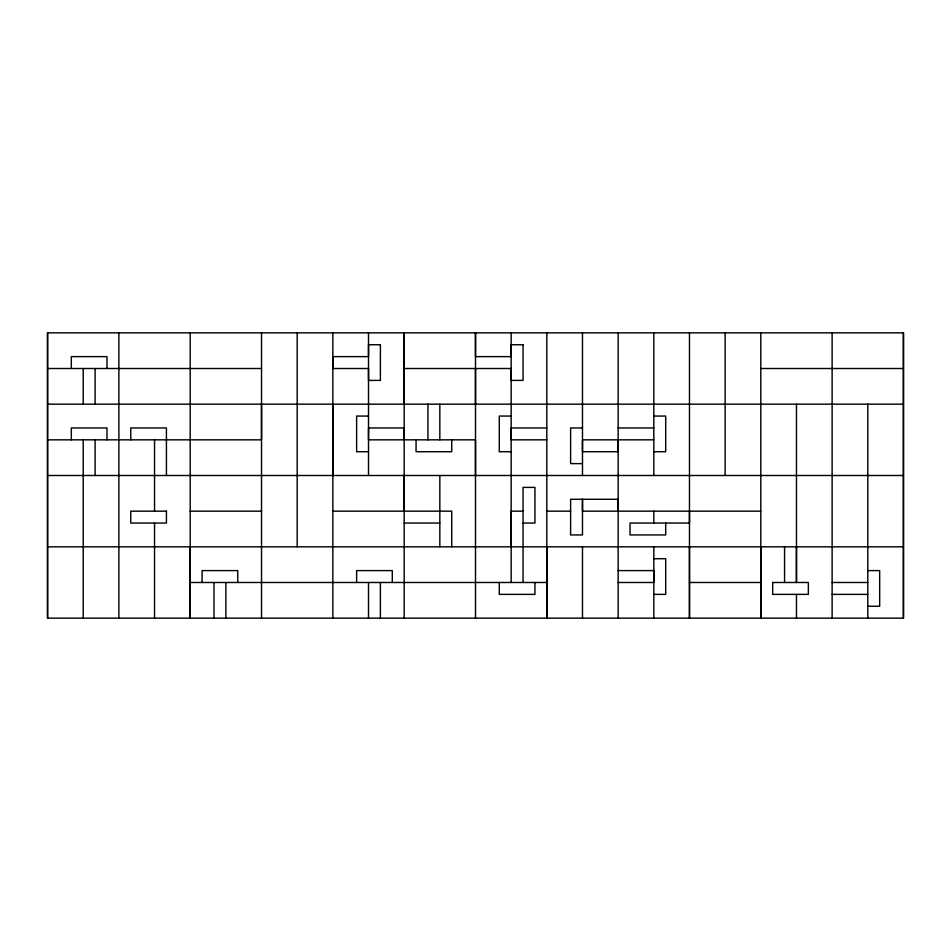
<?xml version="1.0" encoding="UTF-8"?>
<svg xmlns="http://www.w3.org/2000/svg" width="951" height="951" viewBox="0 0 951 951"><rect width="100%" height="100%" fill="white"/><g stroke="black" fill="none" stroke-linecap="round" stroke-linejoin="round"><path stroke-width="1.43" d="M47.55 618.15L47.55 332.85L903.45 332.85L903.45 618.15L47.55 618.15L47.55 332.85M71.325 439.837L71.325 427.95L106.987 427.95L106.987 439.837M71.325 368.512L71.325 356.625L106.987 356.625L106.987 368.512M83.212 618.15L83.212 439.837M118.875 618.15L118.875 332.85M130.762 439.837L130.762 427.95L166.425 427.95L166.425 475.5M154.537 618.15L154.537 523.05M190.2 546.825L190.2 618.15L190.2 332.85M202.088 582.487L202.088 570.6L237.75 570.6L237.75 582.487M261.525 332.85L261.525 618.15M297.188 332.85L297.188 546.825M332.85 475.5L332.85 332.85M356.625 582.487L356.625 570.6L392.287 570.6L392.287 582.487M368.512 332.85L368.512 356.625L332.85 356.625L332.85 368.512L368.512 368.512L368.512 475.5M404.175 475.5L404.175 618.15M404.175 439.837L404.175 427.95L368.512 427.95L368.512 439.837L475.5 439.837L475.5 475.5M404.175 404.175L404.175 332.85L404.175 511.162M416.062 439.837L416.062 451.725L451.725 451.725L451.725 439.837M439.837 546.825L439.837 475.5M475.5 404.175L475.5 368.512M499.275 582.487L499.275 594.375L534.938 594.375L534.938 582.487M511.162 546.825L511.162 511.162L523.05 511.162M511.162 332.85L511.162 356.625L475.5 356.625L475.5 332.85L475.5 618.15M546.825 546.825L546.825 618.15L546.825 332.85M582.487 618.15L582.487 546.825M582.487 475.5L582.487 332.85M618.15 618.15L618.15 332.85M618.15 511.162L618.15 499.275L570.6 499.275L570.6 534.938L582.487 534.938L582.487 499.275L582.487 511.162L760.8 511.162M618.15 439.837L618.15 451.725L582.487 451.725L582.487 439.837L653.812 439.837M653.812 618.15L653.812 546.825M653.812 523.05L653.812 511.162M653.812 332.85L653.812 475.5M665.7 523.05L665.7 534.938L630.038 534.938L630.038 523.05L689.475 523.05L689.475 511.162M689.475 546.825L689.475 618.15L689.475 332.85M725.137 332.85L725.137 475.5M760.8 546.825L760.8 618.15L760.8 332.85M796.462 618.15L796.462 594.375M796.462 546.825L796.462 582.487L796.462 404.175M867.788 404.175L867.788 618.15M47.55 368.512L261.525 368.512M404.175 368.512L511.162 368.512L511.162 582.487M760.8 368.512L903.45 368.512M47.55 404.175L903.45 404.175M368.512 416.062L356.625 416.062L356.625 451.725L368.512 451.725M511.162 416.062L499.275 416.062L499.275 451.725L511.162 451.725M653.812 416.062L665.7 416.062L665.7 451.725L653.812 451.725M546.825 427.95L511.162 427.95L511.162 439.837L546.825 439.837M582.487 427.95L570.6 427.95L570.6 463.613L582.487 463.613M618.15 427.95L653.812 427.95M47.55 439.837L261.525 439.837L261.525 404.175M47.55 475.5L903.45 475.5M190.2 511.162L261.525 511.162M332.85 511.162L451.725 511.162L451.725 546.825M546.825 511.162L570.6 511.162M404.175 523.05L439.837 523.05M523.05 523.05L534.938 523.05L534.938 487.387L523.05 487.387L523.05 582.487M47.55 546.825L903.45 546.825M653.812 558.712L665.7 558.712L665.7 594.375L653.812 594.375M618.15 570.6L653.812 570.6L653.812 582.487L618.15 582.487M867.788 570.6L879.675 570.6L879.675 606.262L867.788 606.262M190.2 582.487L546.825 582.487M689.475 582.487L760.8 582.487M832.125 582.487L867.788 582.487M832.125 594.375L867.788 594.375M903.45 332.85L903.45 618.15M832.125 332.85L832.125 618.15M784.575 546.825L784.575 582.487M439.837 404.175L439.837 439.837M427.95 404.175L427.95 439.837M380.4 582.487L380.4 618.15M368.512 582.487L368.512 618.15M332.85 404.175L332.85 618.15M225.862 582.487L225.862 618.15M213.975 582.487L213.975 618.15M154.537 439.837L154.537 511.162M95.1 368.512L95.1 404.175M95.1 439.837L95.1 475.5M83.212 368.512L83.212 404.175M772.688 582.487L772.688 594.375L808.35 594.375L808.35 582.487L772.688 582.487M380.4 344.738L368.512 344.738L368.512 380.4L380.4 380.4L380.4 344.738M523.05 344.738L511.162 344.738L511.162 380.4L523.05 380.4L523.05 344.738M166.425 511.162L130.762 511.162L130.762 523.05L166.425 523.05L166.425 511.162"/></g></svg>
